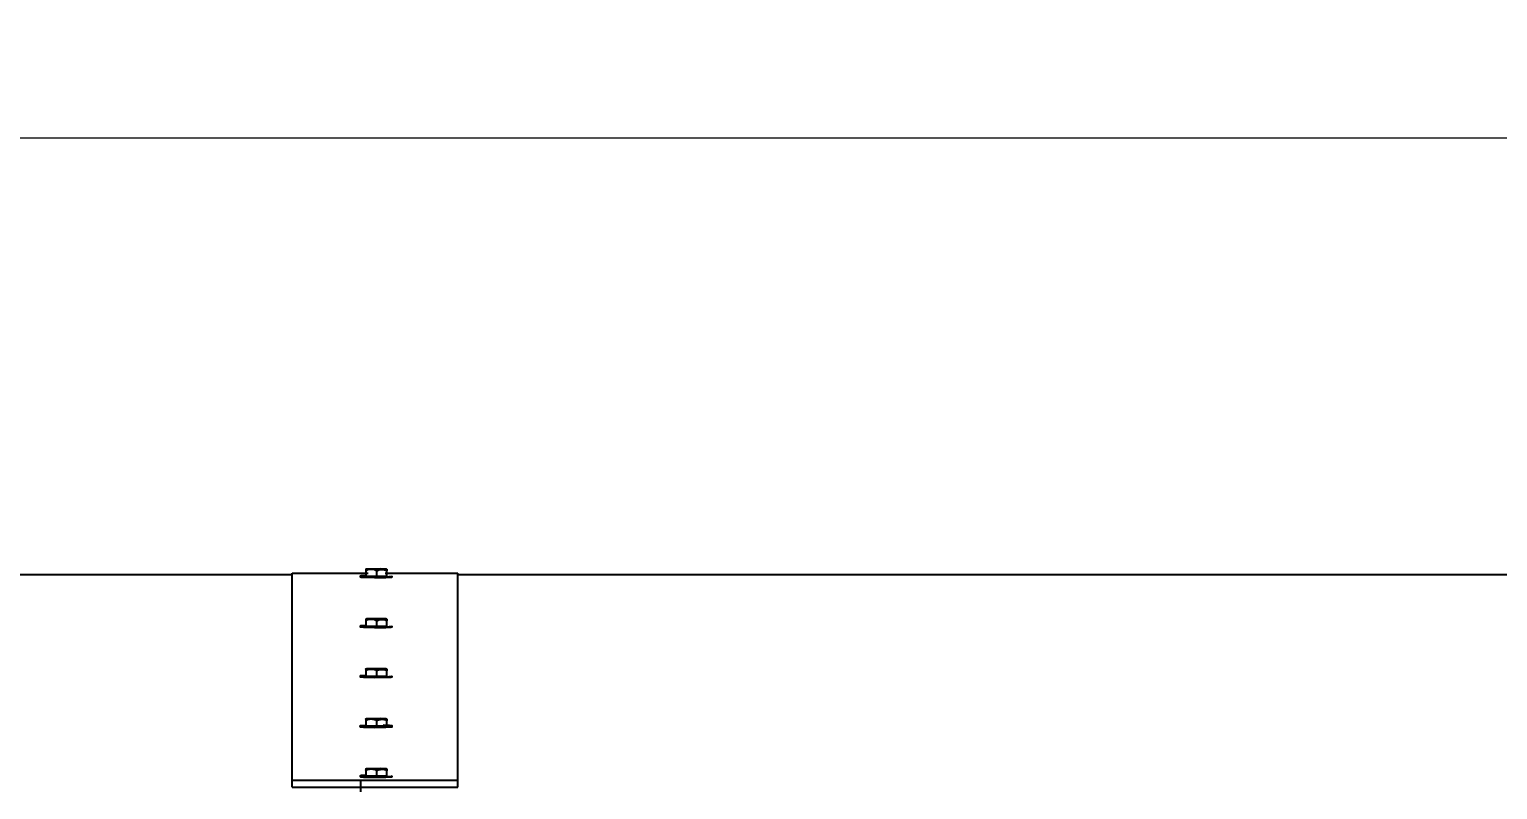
# Model space of a CAD drawing. Header units: millimetres. Extents: x 6020 to 14334, y 16216 to 25078.
# Drawn here: x 11971 to 12680, y 23537 to 23904 of the extents above; entities that cross this region are included whole.
import ezdxf

# ---------------------------------------------------------------- set-up
doc = ezdxf.new("R2010")
doc.units = ezdxf.units.MM
doc.header["$LTSCALE"] = 3
for name, color, linetype in [('Green', 3, 'Continuous'), ('Orange', 30, 'Continuous'), ('Red', 1, 'Continuous')]:
    doc.layers.add(name, color=color, linetype=linetype)
doc.styles.get("Standard").update_dxf_attribs({"font": 'arial.ttf'})
doc.dimstyles.new('MATEUSZ', dxfattribs={"dimtxt": 35, "dimasz": 16, "dimexe": 0.18, "dimexo": 0.0625, "dimgap": 0.09, "dimtad": 0, "dimdec": 0, "dimdsep": 46, "dimtxsty": 'Standard', "dimblk": 'DOT', "dimcen": 0.09, "dimse1": 1, "dimse2": 1, "dimadec": 0, "dimazin": 0, "dimtfac": 1, "dimtdec": 0, "dimtofl": 0, "dimtmove": 0, "dimatfit": 3, "dimfxl": 1, "dimtolj": 1, "dimtzin": 0, "dimlwd": 9, "dimlwe": 9, "dimarcsym": 0})

# ---------------------------------------------------------------- blocks, each defined once
blk = doc.blocks.new('_Dot')
at = {"color": 0, "linetype": 'ByBlock', "lineweight": -2}
blk.add_line((-0.5, 0), (-1, 0), dxfattribs=at)
at = {"color": 0, "linetype": 'ByBlock', "const_width": 0.5}
blk.add_lwpolyline([(-0.25, 0, 1), (0.25, 0, 1)], format="xyb", close=True, dxfattribs=at)
blk = doc.blocks.new('*D30')
at = {"color": 0, "lineweight": 9, "transparency": 16777216}
for p, q in [((9749.07, 23851.15), (11437.27, 23851.15)), ((13364.66, 23851.15), (11676.46, 23851.15))]:
    blk.add_line(p, q, dxfattribs=at)
at = {"layer": 'Defpoints', "color": 0, "transparency": 16777216}
for p in [(13380.66, 23851.15), (9733.07, 23640.45), (13380.66, 23640.3)]:
    blk.add_point(p, dxfattribs=at)
at = {"color": 0, "lineweight": 9, "transparency": 16777216, "xscale": 16, "yscale": 16, "zscale": 16, "rotation": 180}
blk.add_blockref('_Dot', (9733.07, 23851.15), dxfattribs=at)
at = {"color": 0, "lineweight": 9, "transparency": 16777216, "xscale": 16, "yscale": 16, "zscale": 16}
blk.add_blockref('_Dot', (13380.66, 23851.15), dxfattribs=at)
at = {"color": 0, "transparency": 16777216, "insert": (11556.87, 23851.15), "char_height": 80, "attachment_point": 5}
blk.add_mtext('\\A1;3648', dxfattribs=at)

msp = doc.modelspace()

# ---------------------------------------------------------------- linework, layer by layer
at = {"layer": 'Green', "color": 7}
for p, q in [((12133.23, 23639.9), (12133.23, 23642.28)), ((12133.23, 23639.9), (12138.33, 23639.77)), ((12138.32, 23639.52), (12133.34, 23639.65)), ((12143.11, 23639.66), (12138.32, 23639.52)), ((12138.33, 23639.77), (12138.33, 23642.16)), ((12138.33, 23639.77), (12143.22, 23639.92)), ((12143.22, 23639.92), (12143.22, 23642.3)), ((12133.23, 23615.81), (12133.23, 23618.19)), ((12138.33, 23615.68), (12138.33, 23618.06)), ((12143.22, 23615.82), (12143.22, 23618.21)), ((12133.23, 23615.81), (12138.33, 23615.68)), ((12138.32, 23615.43), (12133.34, 23615.55)), ((12143.11, 23615.57), (12138.32, 23615.43)), ((12138.33, 23615.68), (12143.22, 23615.82)), ((12133.03, 23591.99), (12133.23, 23591.72)), ((12133.23, 23591.72), (12133.23, 23594.1)), ((12133.23, 23591.72), (12138.33, 23591.59)), ((12138.32, 23591.34), (12133.34, 23591.46)), ((12143.11, 23591.48), (12138.32, 23591.34)), ((12138.33, 23591.59), (12138.33, 23593.97)), ((12138.33, 23591.59), (12143.22, 23591.73)), ((12143.22, 23591.73), (12143.03, 23592)), ((12143.22, 23591.73), (12143.22, 23594.12)), ((12133.23, 23567.62), (12133.23, 23570.01)), ((12138.33, 23567.5), (12138.33, 23569.88)), ((12143.22, 23567.64), (12143.22, 23570.03)), ((12130.4, 23567.18), (12130.4, 23567.51)), ((12133.23, 23567.62), (12138.33, 23567.5)), ((12138.32, 23567.25), (12133.34, 23567.37)), ((12143.11, 23567.39), (12138.32, 23567.25)), ((12138.33, 23567.5), (12143.22, 23567.64)), ((12145.85, 23567.18), (12145.85, 23567.51)), ((12133.03, 23543.81), (12133.23, 23543.53)), ((12133.23, 23543.53), (12133.23, 23545.92)), ((12133.23, 23543.53), (12138.33, 23543.4)), ((12138.32, 23543.15), (12133.34, 23543.28)), ((12143.11, 23543.3), (12138.32, 23543.15)), ((12138.33, 23543.4), (12138.33, 23545.79)), ((12138.33, 23543.4), (12143.22, 23543.55)), ((12142.91, 23543.56), (12143.11, 23543.3)), ((12143.22, 23543.55), (12143.22, 23545.93))]:
    msp.add_line(p, q, dxfattribs=at)
for points in [[(12133.34, 23640.07, 0), (12130.94, 23639.92, 0), (12130.64, 23639.88, 0), (12130.47, 23639.83, 0), (12130.44, 23639.82, 0), (12130.42, 23639.81, 0), (12130.41, 23639.81, 0), (12130.41, 23639.8, 0), (12130.41, 23639.8, 0), (12130.41, 23639.8, 0), (12130.4, 23639.79, 0), (12130.4, 23639.79, 0), (12130.4, 23639.79, 0), (12130.4, 23639.79, 0), (12130.4, 23639.78, 0), (12130.4, 23639.78, 0), (12130.41, 23639.78, 0), (12130.41, 23639.78, 0), (12130.41, 23639.77, 0), (12130.41, 23639.77, 0), (12130.42, 23639.76, 0), (12130.43, 23639.76, 0), (12130.45, 23639.75, 0), (12130.52, 23639.73, 0), (12130.74, 23639.68, 0), (12132.84, 23639.52, 0), (12139.95, 23639.43, 0), (12144.27, 23639.57, 0), (12145.48, 23639.68, 0), (12145.76, 23639.73, 0), (12145.8, 23639.75, 0), (12145.83, 23639.76, 0), (12145.84, 23639.77, 0), (12145.84, 23639.77, 0), (12145.85, 23639.77, 0), (12145.85, 23639.78, 0), (12145.85, 23639.78, 0), (12145.85, 23639.78, 0), (12145.85, 23639.78, 0), (12145.85, 23639.79, 0), (12145.85, 23639.79, 0)], [(12130.4, 23639.46, 0), (12130.4, 23639.45, 0), (12130.4, 23639.45, 0), (12130.4, 23639.45, 0), (12130.41, 23639.45, 0), (12130.41, 23639.45, 0), (12130.41, 23639.44, 0), (12130.41, 23639.44, 0), (12130.42, 23639.43, 0), (12130.43, 23639.43, 0), (12130.45, 23639.42, 0), (12130.49, 23639.4, 0), (12130.64, 23639.37, 0), (12131.98, 23639.24, 0), (12137.21, 23639.09, 0), (12142.8, 23639.17, 0), (12145.11, 23639.3, 0), (12145.68, 23639.38, 0), (12145.75, 23639.4, 0), (12145.81, 23639.42, 0), (12145.83, 23639.43, 0), (12145.84, 23639.43, 0), (12145.84, 23639.44, 0), (12145.85, 23639.44, 0), (12145.85, 23639.44, 0), (12145.85, 23639.45, 0), (12145.85, 23639.45, 0), (12145.85, 23639.45, 0), (12145.85, 23639.45, 0), (12145.85, 23639.46, 0)], [(12133.23, 23642.28, 0), (12133.19, 23642.99, 0), (12133.16, 23643.13, 0), (12133.15, 23643.17, 0), (12133.14, 23643.19, 0), (12133.13, 23643.2, 0), (12133.13, 23643.2, 0), (12133.13, 23643.21, 0), (12133.12, 23643.21, 0), (12133.12, 23643.21, 0), (12133.12, 23643.21, 0), (12133.12, 23643.21, 0), (12133.12, 23643.21, 0), (12133.11, 23643.21, 0), (12133.11, 23643.21, 0), (12133.11, 23643.21, 0), (12133.11, 23643.21, 0), (12133.11, 23643.21, 0), (12133.11, 23643.21, 0), (12133.1, 23643.21, 0), (12133.1, 23643.21, 0), (12133.1, 23643.21, 0), (12133.1, 23643.2, 0), (12133.09, 23643.19, 0), (12133.09, 23643.18, 0), (12133.07, 23643.13, 0), (12133.06, 23643.04, 0), (12133.03, 23642.56, 0)], [(12133.11, 23643.21, 0), (12133.41, 23643.32, 0)], [(12138.33, 23642.16, 0), (12138.23, 23642.28, 0), (12138.12, 23642.39, 0), (12137.98, 23642.5, 0), (12137.84, 23642.58, 0), (12137.53, 23642.72, 0), (12137.21, 23642.82, 0), (12136.53, 23642.95, 0), (12135.15, 23642.99, 0), (12134.63, 23642.95, 0), (12134.12, 23642.84, 0), (12133.87, 23642.76, 0), (12133.63, 23642.64, 0), (12133.52, 23642.57, 0), (12133.41, 23642.49, 0), (12133.32, 23642.39, 0), (12133.23, 23642.28, 0)], [(12138.51, 23642.38, 0), (12138.63, 23642.48, 0), (12138.75, 23642.56, 0), (12139.03, 23642.7, 0), (12139.32, 23642.81, 0), (12139.93, 23642.94, 0), (12140.55, 23643, 0), (12141.18, 23643.01, 0), (12141.81, 23642.97, 0), (12142.12, 23642.92, 0), (12142.43, 23642.84, 0), (12142.73, 23642.72, 0), (12142.87, 23642.64, 0), (12143, 23642.54, 0), (12143.12, 23642.43, 0), (12143.18, 23642.37, 0), (12143.22, 23642.3, 0)], [(12143.03, 23642.57, 0), (12143.04, 23642.96, 0), (12143.07, 23643.15, 0), (12143.08, 23643.2, 0), (12143.09, 23643.21, 0), (12143.09, 23643.22, 0), (12143.1, 23643.22, 0), (12143.1, 23643.23, 0), (12143.1, 23643.23, 0), (12143.1, 23643.23, 0), (12143.1, 23643.23, 0), (12143.1, 23643.23, 0), (12143.11, 23643.23, 0), (12143.11, 23643.23, 0), (12143.11, 23643.23, 0), (12143.11, 23643.23, 0), (12143.11, 23643.23, 0), (12143.11, 23643.23, 0), (12143.12, 23643.23, 0), (12143.12, 23643.22, 0), (12143.12, 23643.22, 0), (12143.13, 23643.22, 0), (12143.13, 23643.2, 0), (12143.14, 23643.19, 0), (12143.15, 23643.15, 0), (12143.18, 23643.01, 0), (12143.22, 23642.3, 0)], [(12133.23, 23618.19, 0), (12133.19, 23618.89, 0), (12133.16, 23619.04, 0), (12133.15, 23619.08, 0), (12133.14, 23619.09, 0), (12133.13, 23619.11, 0), (12133.13, 23619.11, 0), (12133.13, 23619.11, 0), (12133.12, 23619.12, 0), (12133.12, 23619.12, 0), (12133.12, 23619.12, 0), (12133.12, 23619.12, 0), (12133.12, 23619.12, 0), (12133.11, 23619.12, 0), (12133.11, 23619.12, 0), (12133.11, 23619.12, 0), (12133.11, 23619.12, 0), (12133.11, 23619.12, 0), (12133.11, 23619.12, 0), (12133.1, 23619.12, 0), (12133.1, 23619.12, 0), (12133.1, 23619.11, 0), (12133.1, 23619.11, 0), (12133.09, 23619.1, 0), (12133.09, 23619.09, 0), (12133.07, 23619.03, 0), (12133.06, 23618.95, 0), (12133.03, 23618.46, 0)], [(12133.11, 23619.12, 0), (12133.41, 23619.23, 0)], [(12138.33, 23618.06, 0), (12138.23, 23618.19, 0), (12138.12, 23618.3, 0), (12137.98, 23618.4, 0), (12137.84, 23618.49, 0), (12137.53, 23618.63, 0), (12137.21, 23618.73, 0), (12136.53, 23618.86, 0), (12135.15, 23618.9, 0), (12134.63, 23618.85, 0), (12134.12, 23618.75, 0), (12133.87, 23618.66, 0), (12133.63, 23618.55, 0), (12133.52, 23618.48, 0), (12133.41, 23618.4, 0), (12133.32, 23618.3, 0), (12133.23, 23618.19, 0)], [(12138.51, 23618.29, 0), (12138.63, 23618.38, 0), (12138.75, 23618.47, 0), (12139.03, 23618.61, 0), (12139.32, 23618.71, 0), (12139.93, 23618.85, 0), (12140.55, 23618.91, 0), (12141.18, 23618.92, 0), (12141.81, 23618.87, 0), (12142.12, 23618.82, 0), (12142.43, 23618.74, 0), (12142.73, 23618.63, 0), (12142.87, 23618.55, 0), (12143, 23618.45, 0), (12143.12, 23618.34, 0), (12143.18, 23618.28, 0), (12143.22, 23618.21, 0)], [(12143.03, 23618.48, 0), (12143.04, 23618.87, 0), (12143.07, 23619.06, 0), (12143.08, 23619.11, 0), (12143.09, 23619.12, 0), (12143.09, 23619.13, 0), (12143.1, 23619.13, 0), (12143.1, 23619.13, 0), (12143.1, 23619.14, 0), (12143.1, 23619.14, 0), (12143.1, 23619.14, 0), (12143.1, 23619.14, 0), (12143.11, 23619.14, 0), (12143.11, 23619.14, 0), (12143.11, 23619.14, 0), (12143.11, 23619.14, 0), (12143.11, 23619.14, 0), (12143.11, 23619.14, 0), (12143.12, 23619.13, 0), (12143.12, 23619.13, 0), (12143.12, 23619.13, 0), (12143.13, 23619.12, 0), (12143.13, 23619.11, 0), (12143.14, 23619.1, 0), (12143.15, 23619.06, 0), (12143.18, 23618.92, 0), (12143.22, 23618.21, 0)], [(12133.23, 23615.98, 0), (12130.9, 23615.82, 0), (12130.62, 23615.78, 0), (12130.52, 23615.76, 0), (12130.45, 23615.74, 0), (12130.43, 23615.73, 0), (12130.42, 23615.72, 0), (12130.42, 23615.72, 0), (12130.41, 23615.71, 0), (12130.41, 23615.71, 0), (12130.41, 23615.71, 0), (12130.41, 23615.7, 0), (12130.4, 23615.7, 0), (12130.4, 23615.7, 0), (12130.4, 23615.7, 0), (12130.4, 23615.69, 0), (12130.4, 23615.69, 0), (12130.41, 23615.69, 0), (12130.41, 23615.69, 0), (12130.41, 23615.68, 0), (12130.41, 23615.68, 0), (12130.42, 23615.68, 0), (12130.42, 23615.67, 0), (12130.44, 23615.66, 0), (12130.47, 23615.65, 0), (12130.54, 23615.63, 0), (12130.78, 23615.58, 0), (12132.95, 23615.43, 0), (12140.05, 23615.34, 0), (12144.3, 23615.48, 0), (12145.48, 23615.58, 0), (12145.76, 23615.64, 0), (12145.8, 23615.66, 0), (12145.83, 23615.67, 0), (12145.84, 23615.68, 0), (12145.84, 23615.68, 0), (12145.85, 23615.68, 0), (12145.85, 23615.69, 0), (12145.85, 23615.69, 0), (12145.85, 23615.69, 0), (12145.85, 23615.69, 0), (12145.85, 23615.69, 0), (12145.85, 23615.7, 0)], [(12130.4, 23615.36, 0), (12130.4, 23615.36, 0), (12130.4, 23615.36, 0), (12130.4, 23615.36, 0), (12130.41, 23615.36, 0), (12130.41, 23615.35, 0), (12130.41, 23615.35, 0), (12130.41, 23615.35, 0), (12130.42, 23615.34, 0), (12130.43, 23615.33, 0), (12130.45, 23615.33, 0), (12130.49, 23615.31, 0), (12130.64, 23615.28, 0), (12131.98, 23615.14, 0), (12137.21, 23615, 0), (12142.8, 23615.07, 0), (12145.11, 23615.21, 0), (12145.68, 23615.29, 0), (12145.75, 23615.31, 0), (12145.81, 23615.33, 0), (12145.83, 23615.34, 0), (12145.84, 23615.34, 0), (12145.84, 23615.35, 0), (12145.85, 23615.35, 0), (12145.85, 23615.35, 0), (12145.85, 23615.36, 0), (12145.85, 23615.36, 0), (12145.85, 23615.36, 0), (12145.85, 23615.36, 0), (12145.85, 23615.36, 0)], [(12133.33, 23591.89, 0), (12130.94, 23591.74, 0), (12130.64, 23591.69, 0), (12130.47, 23591.65, 0), (12130.44, 23591.64, 0), (12130.42, 23591.63, 0), (12130.41, 23591.62, 0), (12130.41, 23591.62, 0), (12130.41, 23591.62, 0), (12130.41, 23591.61, 0), (12130.4, 23591.61, 0), (12130.4, 23591.61, 0), (12130.4, 23591.61, 0), (12130.4, 23591.6, 0), (12130.4, 23591.6, 0), (12130.4, 23591.6, 0), (12130.41, 23591.6, 0), (12130.41, 23591.59, 0), (12130.41, 23591.59, 0), (12130.41, 23591.58, 0), (12130.42, 23591.58, 0), (12130.43, 23591.57, 0), (12130.45, 23591.56, 0), (12130.52, 23591.54, 0), (12130.74, 23591.5, 0), (12132.84, 23591.34, 0), (12139.96, 23591.25, 0), (12144.27, 23591.38, 0), (12145.48, 23591.49, 0), (12145.76, 23591.55, 0), (12145.8, 23591.56, 0), (12145.83, 23591.58, 0), (12145.84, 23591.58, 0), (12145.84, 23591.59, 0), (12145.85, 23591.59, 0), (12145.85, 23591.59, 0), (12145.85, 23591.6, 0), (12145.85, 23591.6, 0), (12145.85, 23591.6, 0), (12145.85, 23591.6, 0), (12145.85, 23591.6, 0)], [(12130.4, 23591.27, 0), (12130.4, 23591.27, 0), (12130.4, 23591.27, 0), (12130.4, 23591.27, 0), (12130.41, 23591.27, 0), (12130.41, 23591.26, 0), (12130.41, 23591.26, 0), (12130.41, 23591.26, 0), (12130.42, 23591.25, 0), (12130.43, 23591.24, 0), (12130.45, 23591.23, 0), (12130.49, 23591.22, 0), (12130.64, 23591.18, 0), (12131.98, 23591.05, 0), (12137.21, 23590.91, 0), (12142.8, 23590.98, 0), (12145.11, 23591.12, 0), (12145.68, 23591.2, 0), (12145.75, 23591.22, 0), (12145.81, 23591.24, 0), (12145.83, 23591.24, 0), (12145.84, 23591.25, 0), (12145.84, 23591.25, 0), (12145.85, 23591.26, 0), (12145.85, 23591.26, 0), (12145.85, 23591.26, 0), (12145.85, 23591.27, 0), (12145.85, 23591.27, 0), (12145.85, 23591.27, 0), (12145.85, 23591.27, 0)], [(12133.03, 23594.37, 0), (12133.12, 23594.5, 0), (12133.23, 23594.61, 0), (12133.36, 23594.71, 0), (12133.5, 23594.8, 0), (12133.79, 23594.94, 0), (12134.11, 23595.05, 0), (12134.76, 23595.17, 0), (12135.42, 23595.22, 0), (12136.09, 23595.22, 0), (12136.75, 23595.15, 0), (12137.08, 23595.07, 0), (12137.4, 23594.95, 0), (12137.55, 23594.87, 0), (12137.69, 23594.77, 0), (12137.82, 23594.66, 0), (12137.88, 23594.59, 0), (12137.93, 23594.52, 0)], [(12133.23, 23594.1, 0), (12133.19, 23594.8, 0), (12133.16, 23594.94, 0), (12133.15, 23594.99, 0), (12133.14, 23595, 0), (12133.13, 23595.01, 0), (12133.13, 23595.02, 0), (12133.13, 23595.02, 0), (12133.12, 23595.03, 0), (12133.12, 23595.03, 0), (12133.12, 23595.03, 0), (12133.12, 23595.03, 0), (12133.12, 23595.03, 0), (12133.11, 23595.03, 0), (12133.11, 23595.03, 0), (12133.11, 23595.03, 0), (12133.11, 23595.03, 0), (12133.11, 23595.03, 0), (12133.11, 23595.03, 0), (12133.1, 23595.03, 0), (12133.1, 23595.03, 0), (12133.1, 23595.02, 0), (12133.1, 23595.02, 0), (12133.09, 23595.01, 0), (12133.09, 23595, 0), (12133.07, 23594.94, 0), (12133.06, 23594.85, 0), (12133.03, 23594.37, 0)], [(12138.33, 23593.97, 0), (12138.23, 23594.1, 0), (12138.12, 23594.21, 0), (12137.98, 23594.31, 0), (12137.84, 23594.4, 0), (12137.53, 23594.54, 0), (12137.21, 23594.64, 0), (12136.53, 23594.76, 0), (12135.15, 23594.81, 0), (12134.63, 23594.76, 0), (12134.12, 23594.66, 0), (12133.87, 23594.57, 0), (12133.63, 23594.46, 0), (12133.52, 23594.39, 0), (12133.41, 23594.3, 0), (12133.32, 23594.21, 0), (12133.23, 23594.1, 0)], [(12137.93, 23594.52, 0), (12138.02, 23594.64, 0), (12138.14, 23594.75, 0), (12138.27, 23594.84, 0), (12138.41, 23594.92, 0), (12138.72, 23595.04, 0), (12139.05, 23595.13, 0), (12139.72, 23595.22, 0), (12141.11, 23595.2, 0), (12141.62, 23595.12, 0), (12142.14, 23594.99, 0), (12142.39, 23594.89, 0), (12142.62, 23594.77, 0), (12142.74, 23594.69, 0), (12142.84, 23594.6, 0), (12142.94, 23594.5, 0), (12143.03, 23594.39, 0)], [(12138.51, 23594.2, 0), (12138.63, 23594.29, 0), (12138.75, 23594.38, 0), (12139.03, 23594.52, 0), (12139.32, 23594.62, 0), (12139.93, 23594.75, 0), (12140.55, 23594.82, 0), (12141.18, 23594.83, 0), (12141.81, 23594.78, 0), (12142.12, 23594.73, 0), (12142.43, 23594.65, 0), (12142.73, 23594.53, 0), (12142.87, 23594.45, 0), (12143, 23594.36, 0), (12143.12, 23594.25, 0), (12143.18, 23594.18, 0), (12143.22, 23594.12, 0)], [(12143.03, 23594.39, 0), (12143.04, 23594.78, 0), (12143.07, 23594.97, 0), (12143.08, 23595.02, 0), (12143.09, 23595.03, 0), (12143.09, 23595.04, 0), (12143.1, 23595.04, 0), (12143.1, 23595.04, 0), (12143.1, 23595.04, 0), (12143.1, 23595.04, 0), (12143.1, 23595.05, 0), (12143.1, 23595.05, 0), (12143.11, 23595.05, 0), (12143.11, 23595.05, 0), (12143.11, 23595.05, 0), (12143.11, 23595.05, 0), (12143.11, 23595.05, 0), (12143.11, 23595.04, 0), (12143.12, 23595.04, 0), (12143.12, 23595.04, 0), (12143.12, 23595.04, 0), (12143.13, 23595.03, 0), (12143.13, 23595.02, 0), (12143.14, 23595.01, 0), (12143.15, 23594.97, 0), (12143.18, 23594.82, 0), (12143.22, 23594.12, 0)], [(12133.23, 23570.01, 0), (12133.19, 23570.71, 0), (12133.16, 23570.85, 0), (12133.15, 23570.89, 0), (12133.14, 23570.91, 0), (12133.13, 23570.92, 0), (12133.13, 23570.93, 0), (12133.13, 23570.93, 0), (12133.12, 23570.93, 0), (12133.12, 23570.94, 0), (12133.12, 23570.94, 0), (12133.12, 23570.94, 0), (12133.12, 23570.94, 0), (12133.11, 23570.94, 0), (12133.11, 23570.94, 0), (12133.11, 23570.94, 0), (12133.11, 23570.94, 0), (12133.11, 23570.94, 0), (12133.11, 23570.94, 0), (12133.1, 23570.94, 0), (12133.1, 23570.93, 0), (12133.1, 23570.93, 0), (12133.1, 23570.93, 0), (12133.09, 23570.92, 0), (12133.09, 23570.9, 0), (12133.07, 23570.85, 0), (12133.06, 23570.76, 0), (12133.03, 23570.28, 0)], [(12133.11, 23570.94, 0), (12133.41, 23571.05, 0)], [(12138.33, 23569.88, 0), (12138.23, 23570.01, 0), (12138.12, 23570.12, 0), (12137.98, 23570.22, 0), (12137.84, 23570.31, 0), (12137.53, 23570.45, 0), (12137.21, 23570.55, 0), (12136.53, 23570.67, 0), (12135.15, 23570.72, 0), (12134.63, 23570.67, 0), (12134.12, 23570.56, 0), (12133.87, 23570.48, 0), (12133.63, 23570.37, 0), (12133.52, 23570.29, 0), (12133.41, 23570.21, 0), (12133.32, 23570.12, 0), (12133.23, 23570.01, 0)], [(12138.51, 23570.1, 0), (12138.63, 23570.2, 0), (12138.75, 23570.29, 0), (12139.03, 23570.43, 0), (12139.32, 23570.53, 0), (12139.93, 23570.66, 0), (12140.55, 23570.72, 0), (12141.18, 23570.74, 0), (12141.81, 23570.69, 0), (12142.12, 23570.64, 0), (12142.43, 23570.56, 0), (12142.73, 23570.44, 0), (12142.87, 23570.36, 0), (12143, 23570.27, 0), (12143.12, 23570.16, 0), (12143.18, 23570.09, 0), (12143.22, 23570.03, 0)], [(12143.03, 23570.3, 0), (12143.04, 23570.69, 0), (12143.07, 23570.88, 0), (12143.08, 23570.93, 0), (12143.09, 23570.94, 0), (12143.09, 23570.95, 0), (12143.1, 23570.95, 0), (12143.1, 23570.95, 0), (12143.1, 23570.95, 0), (12143.1, 23570.95, 0), (12143.1, 23570.95, 0), (12143.1, 23570.95, 0), (12143.11, 23570.95, 0), (12143.11, 23570.95, 0), (12143.11, 23570.95, 0), (12143.11, 23570.95, 0), (12143.11, 23570.95, 0), (12143.11, 23570.95, 0), (12143.12, 23570.95, 0), (12143.12, 23570.95, 0), (12143.12, 23570.95, 0), (12143.13, 23570.94, 0), (12143.13, 23570.93, 0), (12143.14, 23570.91, 0), (12143.15, 23570.87, 0), (12143.18, 23570.73, 0), (12143.22, 23570.03, 0)], [(12133.23, 23567.8, 0), (12130.9, 23567.64, 0), (12130.62, 23567.6, 0), (12130.52, 23567.58, 0), (12130.45, 23567.55, 0), (12130.43, 23567.54, 0), (12130.42, 23567.54, 0), (12130.42, 23567.53, 0), (12130.41, 23567.53, 0), (12130.41, 23567.53, 0), (12130.41, 23567.52, 0), (12130.41, 23567.52, 0), (12130.4, 23567.52, 0), (12130.4, 23567.52, 0), (12130.4, 23567.51, 0), (12130.4, 23567.51, 0), (12130.4, 23567.51, 0), (12130.41, 23567.51, 0), (12130.41, 23567.5, 0), (12130.41, 23567.5, 0), (12130.41, 23567.5, 0), (12130.42, 23567.49, 0), (12130.42, 23567.49, 0), (12130.44, 23567.48, 0), (12130.47, 23567.47, 0), (12130.54, 23567.44, 0), (12130.78, 23567.4, 0), (12132.95, 23567.24, 0), (12140.05, 23567.16, 0), (12144.3, 23567.29, 0), (12145.48, 23567.4, 0), (12145.76, 23567.46, 0), (12145.8, 23567.47, 0), (12145.83, 23567.49, 0), (12145.84, 23567.49, 0), (12145.84, 23567.5, 0), (12145.85, 23567.5, 0), (12145.85, 23567.5, 0), (12145.85, 23567.51, 0), (12145.85, 23567.51, 0), (12145.85, 23567.51, 0), (12145.85, 23567.51, 0), (12145.85, 23567.51, 0)], [(12130.4, 23567.18, 0), (12130.4, 23567.18, 0), (12130.4, 23567.18, 0), (12130.4, 23567.18, 0), (12130.41, 23567.17, 0), (12130.41, 23567.17, 0), (12130.41, 23567.17, 0), (12130.41, 23567.16, 0), (12130.42, 23567.16, 0), (12130.43, 23567.15, 0), (12130.45, 23567.14, 0), (12130.49, 23567.13, 0), (12130.64, 23567.09, 0), (12131.98, 23566.96, 0), (12137.21, 23566.82, 0), (12142.8, 23566.89, 0), (12145.11, 23567.03, 0), (12145.68, 23567.1, 0), (12145.75, 23567.12, 0), (12145.81, 23567.14, 0), (12145.83, 23567.15, 0), (12145.84, 23567.16, 0), (12145.84, 23567.16, 0), (12145.85, 23567.17, 0), (12145.85, 23567.17, 0), (12145.85, 23567.17, 0), (12145.85, 23567.17, 0), (12145.85, 23567.18, 0), (12145.85, 23567.18, 0), (12145.85, 23567.18, 0)], [(12138.33, 23567.5, 0), (12138.32, 23567.25, 0)], [(12145.85, 23567.51, 0), (12145.85, 23567.52, 0), (12145.85, 23567.52, 0), (12145.85, 23567.52, 0), (12145.85, 23567.52, 0), (12145.85, 23567.53, 0), (12145.84, 23567.53, 0), (12145.84, 23567.54, 0), (12145.83, 23567.54, 0), (12145.8, 23567.55, 0), (12145.73, 23567.58, 0), (12145.48, 23567.62, 0), (12144.54, 23567.72, 0), (12141.53, 23567.84, 0)], [(12133.03, 23546.19, 0), (12133.12, 23546.32, 0), (12133.23, 23546.43, 0), (12133.36, 23546.53, 0), (12133.5, 23546.62, 0), (12133.79, 23546.76, 0), (12134.11, 23546.86, 0), (12134.76, 23546.99, 0), (12135.42, 23547.04, 0), (12136.09, 23547.04, 0), (12136.75, 23546.96, 0), (12137.08, 23546.89, 0), (12137.4, 23546.77, 0), (12137.55, 23546.69, 0), (12137.69, 23546.59, 0), (12137.82, 23546.47, 0), (12137.88, 23546.41, 0), (12137.93, 23546.34, 0)], [(12133.23, 23545.92, 0), (12133.19, 23546.62, 0), (12133.16, 23546.76, 0), (12133.15, 23546.8, 0), (12133.14, 23546.82, 0), (12133.13, 23546.83, 0), (12133.13, 23546.84, 0), (12133.13, 23546.84, 0), (12133.12, 23546.84, 0), (12133.12, 23546.84, 0), (12133.12, 23546.85, 0), (12133.12, 23546.85, 0), (12133.12, 23546.85, 0), (12133.11, 23546.85, 0), (12133.11, 23546.85, 0), (12133.11, 23546.85, 0), (12133.11, 23546.85, 0), (12133.11, 23546.85, 0), (12133.11, 23546.85, 0), (12133.1, 23546.84, 0), (12133.1, 23546.84, 0), (12133.1, 23546.84, 0), (12133.1, 23546.83, 0), (12133.09, 23546.83, 0), (12133.09, 23546.81, 0), (12133.07, 23546.76, 0), (12133.06, 23546.67, 0), (12133.03, 23546.19, 0)], [(12137.93, 23546.34, 0), (12138.02, 23546.46, 0), (12138.14, 23546.56, 0), (12138.27, 23546.66, 0), (12138.41, 23546.74, 0), (12138.72, 23546.86, 0), (12139.05, 23546.95, 0), (12139.72, 23547.04, 0), (12141.11, 23547.01, 0), (12141.62, 23546.94, 0), (12142.14, 23546.81, 0), (12142.39, 23546.71, 0), (12142.62, 23546.58, 0), (12142.74, 23546.51, 0), (12142.84, 23546.42, 0), (12142.94, 23546.32, 0), (12143.03, 23546.21, 0)], [(12143.03, 23546.21, 0), (12143.04, 23546.6, 0), (12143.07, 23546.79, 0), (12143.08, 23546.83, 0), (12143.09, 23546.85, 0), (12143.09, 23546.85, 0), (12143.1, 23546.86, 0), (12143.1, 23546.86, 0), (12143.1, 23546.86, 0), (12143.1, 23546.86, 0), (12143.1, 23546.86, 0), (12143.1, 23546.86, 0), (12143.11, 23546.86, 0), (12143.11, 23546.86, 0), (12143.11, 23546.86, 0), (12143.11, 23546.86, 0), (12143.11, 23546.86, 0), (12143.11, 23546.86, 0), (12143.12, 23546.86, 0), (12143.12, 23546.86, 0), (12143.12, 23546.85, 0), (12143.13, 23546.85, 0), (12143.13, 23546.84, 0), (12143.14, 23546.82, 0), (12143.15, 23546.78, 0), (12143.18, 23546.64, 0), (12143.22, 23545.93, 0)], [(12133.33, 23543.71, 0), (12130.94, 23543.55, 0), (12130.64, 23543.51, 0), (12130.47, 23543.47, 0), (12130.44, 23543.46, 0), (12130.42, 23543.45, 0), (12130.41, 23543.44, 0), (12130.41, 23543.44, 0), (12130.41, 23543.43, 0), (12130.41, 23543.43, 0), (12130.4, 23543.43, 0), (12130.4, 23543.43, 0), (12130.4, 23543.42, 0), (12130.4, 23543.42, 0), (12130.4, 23543.42, 0), (12130.4, 23543.41, 0), (12130.41, 23543.41, 0), (12130.41, 23543.41, 0), (12130.41, 23543.41, 0), (12130.41, 23543.4, 0), (12130.42, 23543.4, 0), (12130.44, 23543.39, 0), (12130.47, 23543.37, 0), (12130.54, 23543.35, 0), (12130.78, 23543.31, 0), (12132.94, 23543.15, 0), (12140.07, 23543.07, 0), (12144.31, 23543.2, 0), (12145.49, 23543.31, 0), (12145.76, 23543.37, 0), (12145.8, 23543.38, 0), (12145.83, 23543.39, 0), (12145.84, 23543.4, 0), (12145.84, 23543.4, 0), (12145.85, 23543.41, 0), (12145.85, 23543.41, 0), (12145.85, 23543.41, 0), (12145.85, 23543.42, 0), (12145.85, 23543.42, 0), (12145.85, 23543.42, 0), (12145.85, 23543.42, 0)], [(12130.4, 23543.09, 0), (12130.4, 23543.09, 0), (12130.4, 23543.09, 0), (12130.4, 23543.08, 0), (12130.41, 23543.08, 0), (12130.41, 23543.08, 0), (12130.41, 23543.08, 0), (12130.41, 23543.07, 0), (12130.42, 23543.07, 0), (12130.43, 23543.06, 0), (12130.45, 23543.05, 0), (12130.49, 23543.03, 0), (12130.64, 23543, 0), (12131.98, 23542.87, 0), (12137.21, 23542.73, 0), (12142.8, 23542.8, 0), (12145.11, 23542.93, 0), (12145.68, 23543.01, 0), (12145.75, 23543.03, 0), (12145.81, 23543.05, 0), (12145.83, 23543.06, 0), (12145.84, 23543.07, 0), (12145.84, 23543.07, 0), (12145.85, 23543.08, 0), (12145.85, 23543.08, 0), (12145.85, 23543.08, 0), (12145.85, 23543.08, 0), (12145.85, 23543.09, 0), (12145.85, 23543.09, 0), (12145.85, 23543.09, 0)], [(12138.33, 23545.79, 0), (12138.23, 23545.91, 0), (12138.12, 23546.03, 0), (12137.98, 23546.13, 0), (12137.84, 23546.22, 0), (12137.53, 23546.36, 0), (12137.21, 23546.46, 0), (12136.53, 23546.58, 0), (12135.15, 23546.63, 0), (12134.63, 23546.58, 0), (12134.12, 23546.47, 0), (12133.87, 23546.39, 0), (12133.63, 23546.28, 0), (12133.52, 23546.2, 0), (12133.41, 23546.12, 0), (12133.32, 23546.03, 0), (12133.23, 23545.92, 0)], [(12138.51, 23546.01, 0), (12138.63, 23546.11, 0), (12138.75, 23546.2, 0), (12139.03, 23546.34, 0), (12139.32, 23546.44, 0), (12139.93, 23546.57, 0), (12140.55, 23546.63, 0), (12141.18, 23546.64, 0), (12141.81, 23546.6, 0), (12142.12, 23546.55, 0), (12142.43, 23546.47, 0), (12142.73, 23546.35, 0), (12142.87, 23546.27, 0), (12143, 23546.18, 0), (12143.12, 23546.06, 0), (12143.18, 23546, 0), (12143.22, 23545.93, 0)]]:
    msp.add_polyline3d(points, dxfattribs=at)
for points in [[(12138.51, 23643.06, 0), (12135.02, 23643.11, 0), (12133.86, 23643.18, 0), (12133.52, 23643.22, 0), (12133.41, 23643.24, 0), (12133.38, 23643.26, 0), (12133.37, 23643.26, 0), (12133.36, 23643.27, 0), (12133.35, 23643.27, 0), (12133.35, 23643.27, 0), (12133.34, 23643.28, 0), (12133.34, 23643.28, 0), (12133.34, 23643.28, 0), (12133.34, 23643.28, 0), (12133.34, 23643.28, 0), (12133.34, 23643.28, 0), (12133.34, 23643.28, 0), (12133.34, 23643.29, 0), (12133.34, 23643.29, 0), (12133.34, 23643.29, 0), (12133.34, 23643.29, 0), (12133.34, 23643.29, 0), (12133.35, 23643.29, 0), (12133.35, 23643.3, 0), (12133.35, 23643.3, 0), (12133.36, 23643.31, 0), (12133.39, 23643.32, 0), (12133.48, 23643.34, 0), (12133.79, 23643.38, 0), (12140.15, 23643.49, 0), (12142.38, 23643.39, 0), (12142.68, 23643.35, 0), (12142.86, 23643.32, 0), (12142.89, 23643.31, 0), (12142.9, 23643.3, 0), (12142.9, 23643.3, 0), (12142.91, 23643.3, 0), (12142.91, 23643.3, 0), (12142.91, 23643.29, 0), (12142.91, 23643.29, 0), (12142.91, 23643.29, 0), (12142.91, 23643.29, 0), (12142.91, 23643.29, 0), (12142.91, 23643.29, 0), (12142.91, 23643.28, 0), (12142.91, 23643.28, 0), (12142.91, 23643.28, 0), (12142.91, 23643.28, 0), (12142.91, 23643.28, 0), (12142.91, 23643.28, 0), (12142.91, 23643.28, 0), (12142.91, 23643.27, 0), (12142.91, 23643.27, 0), (12142.9, 23643.27, 0), (12142.89, 23643.26, 0), (12142.87, 23643.25, 0), (12142.8, 23643.24, 0), (12142.57, 23643.2, 0), (12141.75, 23643.14, 0)], [(12138.51, 23618.97, 0), (12135.02, 23619.02, 0), (12133.86, 23619.09, 0), (12133.52, 23619.13, 0), (12133.41, 23619.15, 0), (12133.38, 23619.16, 0), (12133.37, 23619.17, 0), (12133.36, 23619.18, 0), (12133.35, 23619.18, 0), (12133.35, 23619.18, 0), (12133.34, 23619.18, 0), (12133.34, 23619.19, 0), (12133.34, 23619.19, 0), (12133.34, 23619.19, 0), (12133.34, 23619.19, 0), (12133.34, 23619.19, 0), (12133.34, 23619.19, 0), (12133.34, 23619.19, 0), (12133.34, 23619.2, 0), (12133.34, 23619.2, 0), (12133.34, 23619.2, 0), (12133.34, 23619.2, 0), (12133.35, 23619.2, 0), (12133.35, 23619.21, 0), (12133.35, 23619.21, 0), (12133.36, 23619.21, 0), (12133.39, 23619.23, 0), (12133.48, 23619.25, 0), (12133.79, 23619.29, 0), (12140.15, 23619.4, 0), (12142.38, 23619.3, 0), (12142.68, 23619.26, 0), (12142.86, 23619.23, 0), (12142.89, 23619.22, 0), (12142.9, 23619.21, 0), (12142.9, 23619.21, 0), (12142.91, 23619.21, 0), (12142.91, 23619.2, 0), (12142.91, 23619.2, 0), (12142.91, 23619.2, 0), (12142.91, 23619.2, 0), (12142.91, 23619.2, 0), (12142.91, 23619.2, 0), (12142.91, 23619.19, 0), (12142.91, 23619.19, 0), (12142.91, 23619.19, 0), (12142.91, 23619.19, 0), (12142.91, 23619.19, 0), (12142.91, 23619.19, 0), (12142.91, 23619.19, 0), (12142.91, 23619.19, 0), (12142.91, 23619.18, 0), (12142.91, 23619.18, 0), (12142.9, 23619.18, 0), (12142.89, 23619.17, 0), (12142.87, 23619.16, 0), (12142.8, 23619.14, 0), (12142.57, 23619.11, 0), (12141.75, 23619.05, 0)], [(12138.51, 23594.88, 0), (12135.02, 23594.93, 0), (12133.86, 23595, 0), (12133.52, 23595.04, 0), (12133.41, 23595.06, 0), (12133.38, 23595.07, 0), (12133.37, 23595.08, 0), (12133.36, 23595.08, 0), (12133.35, 23595.09, 0), (12133.35, 23595.09, 0), (12133.34, 23595.09, 0), (12133.34, 23595.09, 0), (12133.34, 23595.1, 0), (12133.34, 23595.1, 0), (12133.34, 23595.1, 0), (12133.34, 23595.1, 0), (12133.34, 23595.1, 0), (12133.34, 23595.1, 0), (12133.34, 23595.1, 0), (12133.34, 23595.11, 0), (12133.34, 23595.11, 0), (12133.34, 23595.11, 0), (12133.35, 23595.11, 0), (12133.35, 23595.11, 0), (12133.35, 23595.12, 0), (12133.36, 23595.12, 0), (12133.39, 23595.13, 0), (12133.48, 23595.16, 0), (12133.79, 23595.2, 0), (12140.15, 23595.31, 0), (12142.38, 23595.21, 0), (12142.68, 23595.17, 0), (12142.86, 23595.14, 0), (12142.89, 23595.13, 0), (12142.9, 23595.12, 0), (12142.9, 23595.12, 0), (12142.91, 23595.11, 0), (12142.91, 23595.11, 0), (12142.91, 23595.11, 0), (12142.91, 23595.11, 0), (12142.91, 23595.11, 0), (12142.91, 23595.11, 0), (12142.91, 23595.1, 0), (12142.91, 23595.1, 0), (12142.91, 23595.1, 0), (12142.91, 23595.1, 0), (12142.91, 23595.1, 0), (12142.91, 23595.1, 0), (12142.91, 23595.1, 0), (12142.91, 23595.1, 0), (12142.91, 23595.09, 0), (12142.91, 23595.09, 0), (12142.91, 23595.09, 0), (12142.9, 23595.08, 0), (12142.89, 23595.08, 0), (12142.87, 23595.07, 0), (12142.8, 23595.05, 0), (12142.57, 23595.02, 0), (12141.75, 23594.95, 0)], [(12138.51, 23570.78, 0), (12135.02, 23570.84, 0), (12133.86, 23570.91, 0), (12133.52, 23570.95, 0), (12133.41, 23570.97, 0), (12133.38, 23570.98, 0), (12133.37, 23570.99, 0), (12133.36, 23570.99, 0), (12133.35, 23571, 0), (12133.35, 23571, 0), (12133.34, 23571, 0), (12133.34, 23571, 0), (12133.34, 23571, 0), (12133.34, 23571.01, 0), (12133.34, 23571.01, 0), (12133.34, 23571.01, 0), (12133.34, 23571.01, 0), (12133.34, 23571.01, 0), (12133.34, 23571.01, 0), (12133.34, 23571.01, 0), (12133.34, 23571.02, 0), (12133.34, 23571.02, 0), (12133.35, 23571.02, 0), (12133.35, 23571.02, 0), (12133.35, 23571.03, 0), (12133.36, 23571.03, 0), (12133.39, 23571.04, 0), (12133.48, 23571.06, 0), (12133.79, 23571.11, 0), (12140.15, 23571.21, 0), (12142.38, 23571.11, 0), (12142.68, 23571.08, 0), (12142.86, 23571.04, 0), (12142.89, 23571.03, 0), (12142.9, 23571.03, 0), (12142.9, 23571.03, 0), (12142.91, 23571.02, 0), (12142.91, 23571.02, 0), (12142.91, 23571.02, 0), (12142.91, 23571.02, 0), (12142.91, 23571.01, 0), (12142.91, 23571.01, 0), (12142.91, 23571.01, 0), (12142.91, 23571.01, 0), (12142.91, 23571.01, 0), (12142.91, 23571.01, 0), (12142.91, 23571.01, 0), (12142.91, 23571.01, 0), (12142.91, 23571.01, 0), (12142.91, 23571, 0), (12142.91, 23571, 0), (12142.91, 23571, 0), (12142.91, 23571, 0), (12142.9, 23570.99, 0), (12142.89, 23570.99, 0), (12142.87, 23570.98, 0), (12142.8, 23570.96, 0), (12142.57, 23570.93, 0), (12141.75, 23570.86, 0)], [(12138.51, 23546.69, 0), (12135.02, 23546.75, 0), (12133.86, 23546.82, 0), (12133.52, 23546.86, 0), (12133.41, 23546.88, 0), (12133.38, 23546.89, 0), (12133.37, 23546.9, 0), (12133.36, 23546.9, 0), (12133.35, 23546.9, 0), (12133.35, 23546.91, 0), (12133.34, 23546.91, 0), (12133.34, 23546.91, 0), (12133.34, 23546.91, 0), (12133.34, 23546.91, 0), (12133.34, 23546.92, 0), (12133.34, 23546.92, 0), (12133.34, 23546.92, 0), (12133.34, 23546.92, 0), (12133.34, 23546.92, 0), (12133.34, 23546.92, 0), (12133.34, 23546.92, 0), (12133.34, 23546.93, 0), (12133.35, 23546.93, 0), (12133.35, 23546.93, 0), (12133.35, 23546.93, 0), (12133.36, 23546.94, 0), (12133.39, 23546.95, 0), (12133.48, 23546.97, 0), (12133.79, 23547.01, 0), (12140.15, 23547.12, 0), (12142.38, 23547.02, 0), (12142.68, 23546.99, 0), (12142.86, 23546.95, 0), (12142.89, 23546.94, 0), (12142.9, 23546.94, 0), (12142.9, 23546.93, 0), (12142.91, 23546.93, 0), (12142.91, 23546.93, 0), (12142.91, 23546.93, 0), (12142.91, 23546.92, 0), (12142.91, 23546.92, 0), (12142.91, 23546.92, 0), (12142.91, 23546.92, 0), (12142.91, 23546.92, 0), (12142.91, 23546.92, 0), (12142.91, 23546.92, 0), (12142.91, 23546.92, 0), (12142.91, 23546.92, 0), (12142.91, 23546.91, 0), (12142.91, 23546.91, 0), (12142.91, 23546.91, 0), (12142.91, 23546.91, 0), (12142.91, 23546.91, 0), (12142.9, 23546.9, 0), (12142.89, 23546.9, 0), (12142.87, 23546.89, 0), (12142.8, 23546.87, 0), (12142.57, 23546.83, 0), (12141.75, 23546.77, 0)]]:
    msp.add_polyline3d(points, close=True, dxfattribs=at)
at = {"layer": 'Orange', "color": 7}
for p, q in [((12097.53, 23641.32), (12134.24, 23641.32)), ((12097.53, 23637.93), (12097.53, 23641.32)), ((12097.53, 23541.32), (12097.53, 23641.32)), ((12142.45, 23641.32), (12177.53, 23641.32)), ((12177.53, 23637.93), (12177.53, 23641.32)), ((12177.53, 23541.32), (12177.53, 23641.32)), ((12097.53, 23537.93), (12097.53, 23541.32)), ((12097.53, 23541.32), (12177.53, 23541.32)), ((12177.53, 23537.93), (12177.53, 23541.32)), ((12097.53, 23537.93), (12177.53, 23537.93))]:
    msp.add_line(p, q, dxfattribs=at)
at = {"layer": 'Red', "color": 7}
for p, q in [((11017.53, 23640.55), (12097.53, 23640.55)), ((12177.53, 23640.55), (13244.26, 23640.55)), ((12130.61, 23535.67), (12130.61, 23541.32))]:
    msp.add_line(p, q, dxfattribs=at)

# ---------------------------------------------------------------- dimensions: what is measured, and where the dimension line sits
dim = msp.add_linear_dim(base=(13380.66, 23851.15), p1=(9733.07, 23640.45), p2=(13380.66, 23640.3), dimstyle='MATEUSZ', override={"dimtxt": 80})
dim.commit()
dim.dimension.update_dxf_attribs({"geometry": '*D30', "text_midpoint": (11556.87, 23851.15)})

doc.saveas('drawing.dxf')
